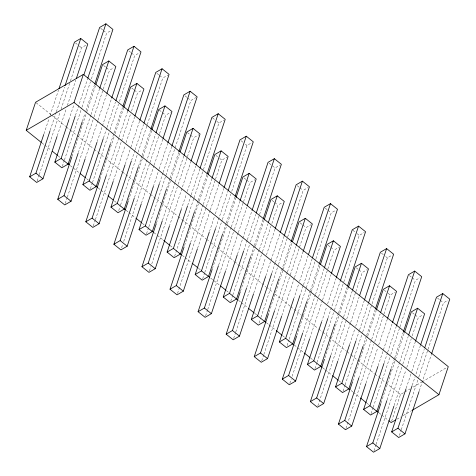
<?xml version="1.0" encoding="UTF-8"?>
<svg xmlns="http://www.w3.org/2000/svg" width="476" height="476" viewBox="0 0 476 476"><rect width="100%" height="100%" fill="white"/><g stroke="black" fill="none" stroke-linecap="round" stroke-linejoin="round"><path stroke-width="0.36" stroke-dasharray="2.38 1.78" d="M43.976 133.81L49.135 118.298M50.075 115.478L58.518 90.089M50.266 130.144L56.126 112.514M56.364 111.812L64.575 87.126M37.152 181.041L39.026 175.394M39.264 174.692L60.143 111.931M61.077 109.111L70.228 81.61M70.46 80.902L81.485 47.761L86.519 44.827M57.281 135.767L66.432 108.26M67.366 105.44L75.815 80.057M68.895 119.845L74.06 104.333M75.422 115.472L87.62 78.802M62.308 166.368L64.183 160.727M64.421 160.019L81.777 107.838M82.015 107.13L90.458 81.747M91.398 78.927L106.642 33.088L111.676 30.155M82.437 121.094L85.02 113.336M85.954 110.515L94.635 84.425M72.043 156.295L86.59 112.568M86.822 111.866L95.736 85.067M78.332 152.623L90.767 115.251M90.999 114.543L99.448 89.155M65.224 203.52L67.098 197.873M67.33 197.171L93.843 117.483M94.075 116.781L109.557 70.24L113.96 67.669M85.353 158.246L97.782 120.868M98.02 120.166L106.463 94.778M97.199 141.622L111.747 97.901M103.488 137.951L106.773 128.08M107.011 127.378L115.454 101.989M90.38 188.847L92.255 183.206M92.487 182.498L109.147 132.429M110.081 129.609L118.53 104.226M119.464 101.406L134.714 55.567L139.748 52.634M110.271 144.276L113.794 133.702M114.026 132.994L122.469 107.606M100.115 178.774L114.192 136.457M115.127 133.637L123.576 108.254M106.172 175.811L118.839 137.731M119.071 137.023L127.752 110.932M93.29 225.999L95.17 220.352M95.402 219.65L130.591 113.871M131.531 111.051L137.629 92.719L142.032 90.148M113.419 180.725L125.152 145.466M126.086 142.645L134.767 116.549M125.271 164.101L130.668 147.881M130.9 147.173L139.581 121.082M131.56 160.43L134.845 150.559M135.077 149.857L143.526 124.468M118.685 210.618L120.327 205.686M120.559 204.977L137.921 152.796M138.153 152.088L147.066 125.295M147.304 124.587L162.786 78.046L167.814 75.113M138.581 166.053L141.86 156.182M142.098 155.474L150.779 129.383M128.419 200.545L142.729 157.526M142.967 156.824L151.642 130.733M134.476 197.582L155.587 134.119M121.594 247.77L122.772 244.248M123.706 241.421L149.75 163.149M149.982 162.441L159.365 134.238M159.597 133.53L165.702 115.198L170.729 112.265M141.491 203.204L153.926 165.826M154.159 165.124L162.84 139.034M153.343 186.58L158.972 169.652M159.204 168.95L167.653 143.562M159.633 182.909L162.917 173.038M163.149 172.336L171.592 146.947M146.519 233.805L148.631 227.457M148.863 226.755L190.858 100.525L195.886 97.592M166.648 188.532L169.932 178.661M170.17 177.953L178.613 152.57M156.491 223.024L170.801 180.011M171.033 179.303L179.714 153.213M162.542 220.061L174.978 182.689M175.21 181.981L183.891 155.89M149.434 270.957L150.838 266.727M151.779 263.906L177.346 187.038M178.286 184.218L187.199 157.419M187.437 156.717L193.768 137.677L198.801 134.744M169.325 226.386L190.912 161.513M181.177 209.761L186.336 194.25M187.276 191.429L195.719 166.041M187.705 205.388L190.983 195.517M191.221 194.815L199.902 168.724M174.591 256.284L193.827 198.462M194.059 197.754L203.21 170.253M203.442 169.545L218.924 123.004L223.958 120.071M194.72 211.011L198.004 201.14M198.236 200.432L206.917 174.341M184.563 245.503L199.105 201.782M199.337 201.08L207.786 175.692M190.614 242.54L203.05 205.168M203.282 204.46L211.731 179.077M177.5 293.436L215.271 179.898M215.503 179.196L221.84 160.156L226.874 157.223M197.635 248.163L210.065 210.785M210.303 210.083L218.746 184.694M209.482 231.538L214.408 216.729M215.348 213.908L223.791 188.52M215.771 227.873L227.968 191.203M202.663 278.763L204.537 273.123M204.769 272.415L222.131 220.233M222.363 219.525L230.812 194.143M231.747 191.322L246.996 145.483L252.03 142.55M222.792 233.49L226.076 223.619M226.308 222.911L234.989 196.82M212.397 268.69L227.177 224.261M227.409 223.559L235.852 198.171M218.686 265.019L231.116 227.647M231.354 226.939L239.797 201.556M205.572 315.915L207.453 310.275M207.685 309.567L234.192 229.884M234.43 229.176L243.343 202.377M243.575 201.675L249.912 182.635L254.94 179.702M225.701 270.642L238.137 233.264M238.369 232.562L246.818 207.173M237.554 254.017L252.096 210.297M243.843 250.352L247.127 240.475M247.359 239.773L255.808 214.384M230.729 301.243L232.609 295.602M232.841 294.894L249.495 244.831M250.435 242.01L259.349 215.211M259.587 214.503L275.068 167.963L280.096 165.029M250.858 255.969L254.142 246.098M254.38 245.39L263.055 219.299M240.469 291.169L255.243 246.741M255.481 246.038L263.924 220.65M246.758 287.498L259.188 250.126M259.426 249.418L267.869 224.035M233.645 338.394L235.519 332.754M235.757 332.046L262.264 252.363M262.496 251.655L270.945 226.267M271.879 223.446L277.978 205.114L282.381 202.544M253.773 293.121L265.501 257.861M266.441 255.041L275.122 228.95M265.858 275.788L279.936 233.478M271.915 272.831L275.199 262.954M275.431 262.252L283.875 236.864M259.033 323.02L260.675 318.081M260.913 317.373L278.27 265.191M278.508 264.489L287.421 237.691M287.653 236.983L303.135 190.442L308.168 187.508M278.93 278.448L290.895 242.486M269.005 312.238L283.083 269.928M283.315 269.22L292.228 242.421M274.825 309.977L287.26 272.605M287.492 271.897L295.941 246.514M261.717 360.873L263.591 355.233M263.823 354.525L290.098 275.545M290.336 274.842L306.05 227.593L311.084 224.66M281.846 315.6L294.275 278.222M294.513 277.52L303.188 251.429M293.692 298.976L298.619 284.166M299.559 281.346L308.002 255.957M299.749 296.012L303.266 285.433M303.504 284.731L312.179 258.641M287.105 345.499L288.98 339.852M289.218 339.15L315.725 259.462M315.957 258.76L331.207 212.921L336.24 209.987M307.002 300.927L310.287 291.056M310.519 290.348L318.962 264.965M296.84 335.419L320.068 265.608M302.897 332.456L315.332 295.084M315.564 294.376L324.245 268.285M289.783 383.353L291.193 379.122M292.133 376.302L317.7 299.434M318.64 296.613L334.122 250.073L339.15 247.139M309.912 338.079L322.347 300.701M322.579 299.999L331.028 274.61M321.532 322.163L326.691 306.645M327.631 303.825L336.074 278.436M328.053 317.789L340.251 281.12M314.939 368.68L316.82 363.039M317.052 362.331L334.176 310.858M334.414 310.15L343.559 282.649M343.797 281.941L359.279 235.4L364.307 232.466M335.074 323.406L338.353 313.535M338.591 312.827L347.272 286.736M324.912 357.898L338.751 316.296M339.691 313.476L348.135 288.087M330.969 354.935L343.398 317.563M343.636 316.855L352.311 290.765M317.855 405.832L355.626 292.294M355.858 291.592L362.194 272.552L367.222 269.618M337.984 360.558L350.419 323.18M350.651 322.478L359.1 297.089M349.836 343.934L354.763 329.124M355.697 326.304L364.146 300.921M356.125 340.269L359.41 330.392M359.642 329.69L368.323 303.599M343.012 391.159L344.886 385.518M345.124 384.816L362.48 332.629M362.718 331.927L371.863 304.42M372.101 303.718L387.351 257.879L392.379 254.946M362.908 346.593L366.425 336.014M366.663 335.306L375.338 309.216M352.746 381.086L367.526 336.657M367.764 335.955L376.207 310.566M358.803 378.123L371.47 340.042M371.702 339.334L380.151 313.952M345.927 428.311L373.838 344.392M374.779 341.572L383.692 314.779M383.93 314.071L390.26 295.031L395.294 292.097M366.056 383.037L377.783 347.777M378.723 344.957L387.404 318.866M378.14 365.711L392.212 323.4M384.197 362.748L387.476 352.871M387.714 352.169L396.157 326.78M371.084 413.638L372.958 407.997M373.196 407.295L389.85 357.226M390.79 354.406L399.703 327.607M399.935 326.899L415.417 280.358L419.82 277.794M391.212 368.365L394.497 358.493M394.729 357.785L403.41 331.695M381.056 402.857L404.279 333.045M387.107 399.894L399.542 362.522M399.775 361.814L408.224 336.431M373.993 450.79L375.873 445.149M376.105 444.441L402.613 364.759M402.851 364.051L411.294 338.668M412.234 335.848L418.333 317.51L422.736 314.945M394.128 405.516L405.855 370.257M406.796 367.436L415.239 342.048M391.605 421.171L400.471 394.515L404.297 392.283M406.212 388.19L411.603 371.97M411.841 371.262L420.284 345.879M412.264 385.227L415.078 376.766M416.018 373.94L424.229 349.259M399.388 435.415L401.03 430.477M401.262 429.774L418.624 377.587M418.856 376.885L427.769 350.086M428.007 349.384L443.489 302.837L447.892 300.273M419.285 390.844L431.244 354.882M404.933 391.915L410.032 388.94M413.216 387.077L421.504 382.246M422.141 381.877L446.994 367.383M396.871 419.231L400.697 417M403.243 415.512L411.532 410.681M100.704 28.334L102.864 30.059M103.405 30.494L106.642 33.088M128.776 50.813L130.936 52.538M131.477 52.973L134.714 55.567M156.848 73.292L159.008 75.018M159.543 75.452L162.786 78.046M184.92 95.771L187.074 97.497M187.615 97.931L190.858 100.525M212.451 117.816L214.605 119.547M216.764 121.273L218.924 123.004M241.058 140.729L243.218 142.461M245.378 144.186L246.996 145.483M269.13 163.208L275.068 167.963M297.197 185.688L299.356 187.419M299.898 187.847L303.135 190.442M325.269 208.167L327.428 209.898M327.97 210.327L331.207 212.921M352.799 230.211L354.959 231.943M357.119 233.674L359.279 235.4M381.413 253.125L383.567 254.856M385.727 256.582L387.351 257.879M409.479 275.604L411.639 277.335M412.18 277.764L415.417 280.358M437.551 298.083L439.711 299.815M440.252 300.243L443.489 302.837M75.547 43.001L77.171 44.298M79.325 46.029L81.485 47.761M103.619 65.48L105.779 67.211M106.321 67.646L109.557 70.24M131.691 87.965L133.851 89.69M134.387 90.125L137.629 92.719M159.222 110.01L161.917 112.169M162.459 112.604L165.702 115.198M187.294 132.489L189.989 134.649M190.531 135.083L193.768 137.677M215.902 155.402L217.52 156.699M219.68 158.425L221.84 160.156M243.974 177.881L246.134 179.607M246.669 180.041L249.912 182.635M272.04 200.36L274.2 202.086M274.741 202.52L277.978 205.114M300.112 222.839L302.272 224.565M302.813 224.999L306.05 227.593M328.184 245.319L330.344 247.044M330.88 247.478L334.122 250.073M356.256 267.798L358.41 269.523M358.952 269.957L362.194 272.552M384.322 290.277L385.941 291.574M388.101 293.299L390.26 295.031M412.394 312.756L414.554 314.481M415.096 314.916L418.333 317.51M36.134 102.745L51.218 114.829M51.801 115.293L65.724 126.443M66.307 126.908L69.788 129.692M70.365 130.156L76.749 135.267M77.326 135.731L93.57 148.744M94.153 149.208L97.634 151.993M98.211 152.457L104.595 157.568M105.172 158.032L121.999 171.509M122.576 171.973L132.441 179.869M133.024 180.333L149.845 193.809M150.428 194.273L160.87 202.633M161.447 203.097L177.691 216.11M178.274 216.574L181.755 219.359M182.332 219.823L206.12 238.875M206.703 239.339L210.184 242.123M210.761 242.587L233.966 261.175M234.549 261.639L238.03 264.424M238.607 264.888L244.991 269.999M245.568 270.463L265.876 286.725M266.459 287.195L272.837 292.3M275.158 294.162L290.241 306.241M290.824 306.705L301.266 315.07M301.844 315.534L318.087 328.541M318.67 329.005L322.151 331.796M322.734 332.26L346.516 351.306M347.099 351.77L350.58 354.56M351.157 355.025L374.362 373.606M374.945 374.071L378.426 376.861M379.003 377.325L385.387 382.436M385.971 382.9L400.471 394.515M41.888 142.889L44.208 144.746M44.786 145.21L51.17 150.321M58.132 155.896L59.869 157.288M70.311 165.654L79.016 172.621M86.555 178.661L88.298 180.053M98.163 187.955L100.484 189.811M101.061 190.275L107.445 195.386M114.407 200.961L116.727 202.818M126.009 210.255L128.33 212.112M128.907 212.576L135.291 217.687M142.253 223.262L144.573 225.118M153.855 232.556L156.759 234.876M157.336 235.34L163.137 239.987M170.099 245.562L172.419 247.419M182.284 255.32L184.605 257.177M185.182 257.641L191.566 262.752M198.528 268.327L200.265 269.719M210.707 278.085L219.412 285.053M226.374 290.628L228.694 292.484M238.559 300.386L240.88 302.242M241.457 302.706L247.841 307.817M254.803 313.392L257.123 315.255M266.405 322.686L268.726 324.543M269.303 325.007L275.687 330.118M282.649 335.693L284.969 337.555M294.251 344.987L297.155 347.307M297.732 347.772L303.533 352.418M310.495 357.994L312.815 359.856M322.68 367.752L325.001 369.608M325.578 370.072L331.962 375.183M338.924 380.758L340.661 382.157M351.104 390.516L352.847 391.909M353.43 392.373L359.808 397.484M366.77 403.059L369.09 404.921M378.955 412.817L381.276 414.673M381.853 415.137L388.237 420.248"/><path stroke-width="0.71" d="M41.305 142.425L26.222 130.341L35.557 102.281L83.354 74.405L448.267 366.639L438.937 394.699L412.168 410.306M57.049 136.469L42.971 178.78L36.682 182.451L29.667 176.828L43.738 134.518M58.988 88.679L74.47 42.138L80.759 38.473L87.774 44.089L76.285 78.647M29.667 176.828L35.956 173.163L50.028 130.852M65.039 85.716L80.759 38.473M26.222 130.341L74.018 102.465L83.354 74.405M82.205 121.796L68.127 164.107L61.838 167.778L54.823 162.155L68.895 119.845M83.907 74.714L99.627 27.465L105.916 23.8L112.931 29.423L94.873 83.716M54.823 162.155L61.112 158.49L75.184 116.18M87.852 78.1L105.916 23.8M85.115 158.948L71.043 201.259L64.754 204.93L57.733 199.307L71.811 156.997M95.974 84.365L102.542 64.617L108.831 60.952L115.846 66.569L106.933 93.367M57.733 199.307L64.022 195.642L78.1 153.331M99.68 88.453L108.831 60.952M110.271 144.276L96.2 186.586L89.91 190.257L82.889 184.634L96.967 142.324M111.747 97.901L127.699 49.944L133.988 46.279L141.003 51.902L122.939 106.196M82.889 184.634L89.179 180.969L103.256 138.659M115.924 100.579L133.988 46.279M113.187 181.427L99.115 223.738L92.82 227.409L85.805 221.786L99.883 179.476M123.808 107.546L130.608 87.096L136.898 83.431L143.919 89.048L135.005 115.846M85.805 221.786L92.094 218.121L106.172 175.811M127.752 110.932L136.898 83.431M138.343 166.755L124.272 209.071L117.983 212.736L110.962 207.114L125.039 164.803M139.813 120.38L155.765 72.423L162.054 68.758L169.075 74.381L151.011 128.675M110.962 207.114L117.251 203.448L131.328 161.138M143.996 123.058L162.054 68.758M141.259 203.906L127.181 246.217L120.892 249.888L113.877 244.265L128.187 201.253M151.88 130.025L158.681 109.575L164.97 105.91L171.991 111.527L163.072 138.326M113.877 244.265L120.166 240.6L134.238 198.29M156.057 132.709L164.97 105.91M166.416 189.234L152.338 231.55L146.049 235.215L139.034 229.593L153.343 186.58M167.885 142.859L183.837 94.908L190.126 91.237L197.147 96.86L178.845 151.862M139.034 229.593L145.323 225.927L159.395 183.617M171.83 146.245L190.126 91.237M169.325 226.386L155.253 268.696L148.964 272.367L141.943 266.744L156.253 223.732M180.184 151.802L186.753 132.054L193.042 128.389L200.057 134.006L191.144 160.805M141.943 266.744L148.238 263.079L162.31 220.769M184.129 155.188L193.042 128.389M194.488 211.719L180.41 254.029L174.121 257.695L167.106 252.078L181.177 209.761M196.189 164.631L211.909 117.388L218.198 113.716L225.213 119.339L207.149 173.639M167.106 252.078L173.395 248.407L187.467 206.096M200.134 168.016L218.198 113.716M197.397 248.865L183.325 291.175L177.036 294.846L170.015 289.224L184.093 246.913M208.256 174.281L214.825 154.533L221.114 150.868L228.129 156.485L219.216 183.284M170.015 289.224L176.304 285.558L190.382 243.248M211.963 178.369L221.114 150.868M222.554 234.198L208.482 276.508L202.193 280.174L195.172 274.557L209.25 232.24M224.029 187.818L239.981 139.867L246.27 136.196L253.286 141.818L235.221 196.118M195.172 274.557L201.461 270.886L215.539 228.575M228.206 190.495L246.27 136.196M225.469 271.344L211.392 313.654L205.102 317.325L198.087 311.703L212.159 269.392M236.09 197.463L242.891 177.012L249.18 173.347L256.201 178.964L247.282 205.763M198.087 311.703L204.377 308.037L218.448 265.727M240.035 200.848L249.18 173.347M250.626 256.677L236.548 298.988L230.259 302.653L223.244 297.036L237.316 254.72M252.096 210.297L268.048 162.346L274.337 158.675L281.358 164.297L263.293 218.597M223.244 297.036L229.533 293.365L243.611 251.054M256.272 212.974L274.337 158.675M253.541 293.823L239.464 336.133L233.175 339.805L226.16 334.182L240.231 291.871M264.162 219.942L270.963 199.492L277.252 195.826L284.267 201.443L275.354 228.242M226.16 334.182L232.449 330.517L246.52 288.206M268.339 222.625L277.252 195.826M278.698 279.156L264.62 321.467L258.331 325.132L251.316 319.515L265.626 276.496M280.168 232.776L296.12 184.825L302.409 181.154L309.424 186.776L291.128 241.778M251.316 319.515L257.605 315.844L271.677 273.533M284.113 236.161L302.409 181.154M281.608 316.302L267.536 358.612L261.247 362.284L254.226 356.661L268.535 313.648M292.466 241.719L299.035 221.971L305.324 218.305L312.339 223.922L303.188 251.429M254.226 356.661L260.515 352.996L274.592 310.685M296.405 245.104L305.324 218.305M306.764 301.635L292.692 343.946L286.403 347.611L279.382 341.994L293.692 298.976M308.472 254.547L324.192 207.304L330.481 203.633L337.496 209.256L319.2 264.257M279.382 341.994L285.671 338.323L299.749 296.012M312.417 257.933L330.481 203.633M309.68 338.781L295.608 381.092L289.313 384.763L282.298 379.14L296.607 336.127M320.532 264.198L327.101 244.45L333.39 240.785L340.411 246.407L331.498 273.2M282.298 379.14L288.587 375.475L302.665 333.164M324.477 267.583L333.39 240.785M334.836 324.114L320.764 366.425L314.475 370.09L307.454 364.473L321.532 322.163M336.306 277.734L352.258 229.783L358.547 226.112L365.568 231.735L347.504 286.034M307.454 364.473L313.743 360.802L327.821 318.492M340.489 280.412L358.547 226.112M337.752 361.26L323.674 403.577L317.385 407.242L310.37 401.619L324.442 359.309M348.373 287.385L355.173 266.929L361.462 263.264L368.483 268.886L359.564 295.679M310.37 401.619L316.659 397.954L330.731 355.643M352.549 290.062L361.462 263.264M362.908 346.593L348.831 388.904L342.541 392.569L335.526 386.952L349.598 344.642M364.378 300.213L380.33 252.262L386.619 248.591L393.64 254.214L375.576 308.513M335.526 386.952L341.816 383.281L355.887 340.971M368.555 302.891L386.619 248.591M365.818 383.739L351.746 426.056L345.457 429.721L338.436 424.098L352.514 381.788M376.439 309.864L383.245 289.414L389.535 285.743L396.55 291.366L387.637 318.158M338.436 424.098L344.731 420.433L358.803 378.123M380.622 312.542L389.535 285.743M390.98 369.073L376.903 411.383L370.614 415.048L363.599 409.431L377.902 366.413M392.45 322.692L408.402 274.741L414.691 271.07L421.706 276.693L403.41 331.695M363.599 409.431L369.888 405.76L383.959 363.45M396.395 326.078L414.691 271.07M393.89 406.218L379.818 448.535L373.529 452.2L366.508 446.577L380.818 403.565M404.511 332.343L411.318 311.893L417.607 308.222L424.622 313.845L415.471 341.346M366.508 446.577L372.797 442.912L386.875 400.602M408.688 335.021L417.607 308.222M419.047 391.552L404.975 433.862L398.686 437.527L391.665 431.91L405.974 388.892M420.522 345.171L436.474 297.22L442.763 293.549L449.778 299.172L431.482 354.174M391.665 431.91L397.954 428.239L412.032 385.929M424.699 347.849L442.763 293.549M395.598 419.975L391.135 422.575L388.815 420.713M74.018 102.465L438.937 394.699M52.33 151.249L57.548 155.432M67.991 163.792L69.151 164.726M80.176 173.55L85.394 177.732M95.843 186.092L97.58 187.49M108.022 195.85L113.246 200.033M124.266 208.857L125.426 209.791M135.868 218.151L141.669 222.798M152.112 231.157L153.272 232.092M163.72 240.451L169.521 245.098M179.964 253.458L181.701 254.856M192.143 263.216L197.945 267.863M208.387 276.229L209.547 277.157M220.572 285.981L225.797 290.164M236.239 298.529L237.976 299.922M248.418 308.281L254.22 312.928M264.662 321.294L265.822 322.222M276.264 330.582L282.066 335.229M292.514 343.595L293.674 344.523M304.116 352.883L309.918 357.53M320.36 365.895L322.097 367.288M332.54 375.647L338.341 380.294M348.783 388.66L349.943 389.588M360.392 397.948L366.193 402.595M376.635 410.961L378.372 412.353M61.112 158.49L68.127 164.107M89.179 180.969L96.2 186.586M117.251 203.448L124.272 209.071M145.323 225.927L152.338 231.55M173.395 248.407L180.41 254.029M201.461 270.886L208.482 276.508M229.533 293.365L236.548 298.988M257.605 315.844L264.62 321.467M285.671 338.323L292.692 343.946M313.743 360.802L320.764 366.425M341.816 383.281L348.831 388.904M369.888 405.76L376.903 411.383M397.954 428.239L404.975 433.862M35.956 173.163L42.971 178.78M64.022 195.642L71.043 201.259M92.094 218.121L99.115 223.738M120.166 240.6L127.181 246.217M148.238 263.079L155.253 268.696M176.304 285.558L183.325 291.175M204.377 308.037L211.392 313.654M232.449 330.517L239.464 336.133M260.515 352.996L267.536 358.612M288.587 375.475L295.608 381.092M316.659 397.954L323.674 403.577M344.731 420.433L351.746 426.056M372.797 442.912L379.818 448.535"/></g></svg>
